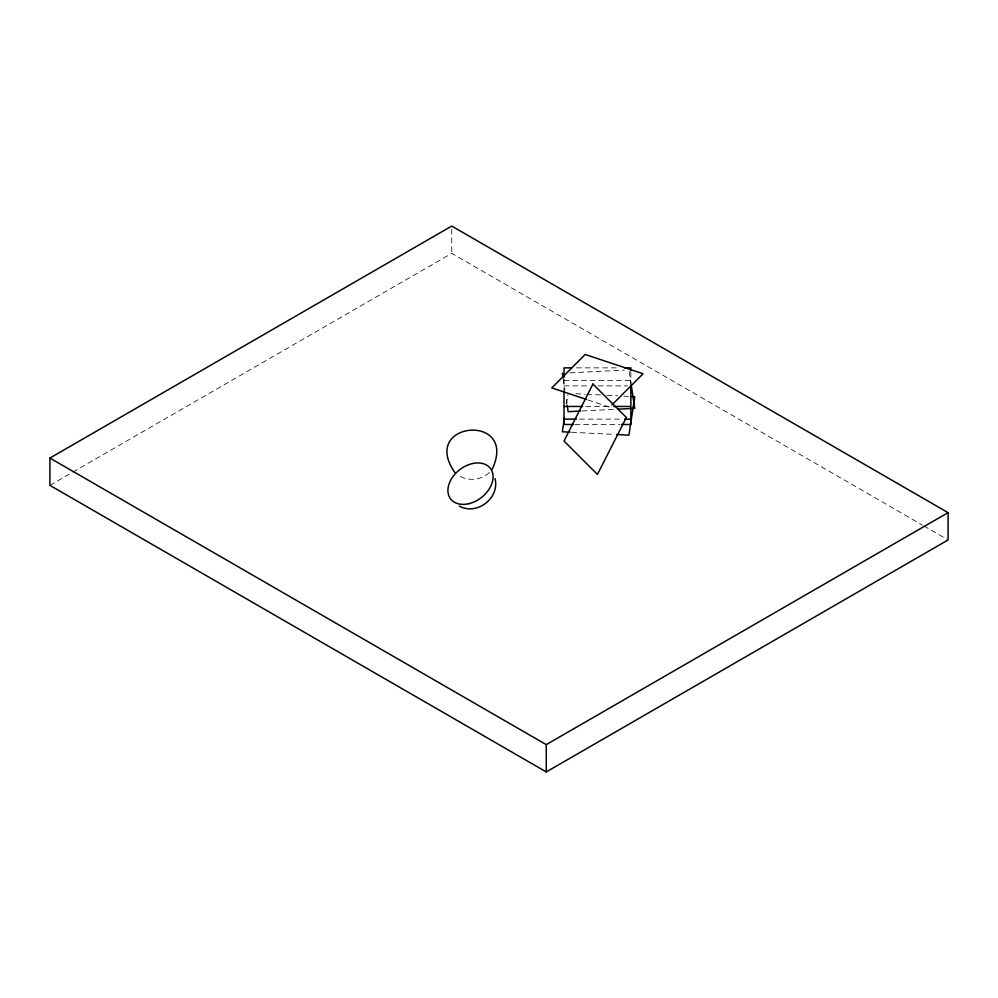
<?xml version="1.0" encoding="UTF-8"?>
<svg xmlns="http://www.w3.org/2000/svg" width="998" height="998" viewBox="0 0 998 998"><rect width="100%" height="100%" fill="white"/><g stroke="black" fill="none" stroke-linecap="round" stroke-linejoin="round"><path stroke-width="0.75" stroke-dasharray="4.99 3.74" d="M566.527 404.103L567.924 394.871M489.307 472.503C481.098 480.475 467.351 481.647 458.007 475.011M49.9 485.352L71.469 472.902M72.829 472.116L451.732 253.367L922.476 525.148M570.07 372.84L624.286 370.096M582.096 410.976L614.618 409.33M576.445 367.863L616.864 367.863M564.007 380.525L630.861 380.525M564.007 385.889L588.882 385.889M598.201 385.889L627.742 385.889M585.764 406.46L610.639 406.46M579.551 419.123L623.076 419.123M574.885 424.487L619.97 424.487M575.896 393.723L585.19 394.198M586.749 394.272L600.684 394.971M606.884 395.295L617.725 395.832M623.912 396.156L628.565 396.381M571.617 432.259L614.993 434.442M587.947 399.961L609.666 407.196M923.824 525.921L946.753 539.157M629.164 371.406L631.023 383.706M563.259 379.377L564.893 390.143M566.29 399.375L566.989 403.99M630.861 372.491L630.861 383.619M564.007 378.666L564.007 391.016M451.732 229.103L451.732 253.367"/><path stroke-width="1.5" d="M564.431 417.937L562.336 431.785L570.07 432.171M492.139 469.334C519.035 412.498 418.736 420.906 454.851 472.503M611.824 405.038L643.086 373.763L585.19 354.465L551.769 387.898L586.5 399.474M49.9 458.057L451.732 226.072L948.1 512.648L948.1 539.943L546.268 771.928L49.9 485.352L49.9 458.057L546.268 744.633L948.1 512.648M580.549 411.051L568.161 411.675L567.226 405.525M617.725 409.18L634.753 408.319L631.26 385.24M571.779 367.863L564.007 367.863L564.007 377.132M624.636 367.863L630.861 367.863L630.861 370.957M564.007 406.46L582.657 406.46M613.758 406.46L630.861 406.46L630.861 384.841M564.007 419.123L576.445 419.123M624.636 419.123L630.861 419.123M573.326 424.487L564.007 424.487L564.007 391.016M621.529 424.487L630.861 424.487L630.861 407.508M631.659 396.543L634.753 396.693L628.927 435.153L616.539 434.529M459.342 506.111C476.882 515.816 499.936 498.102 495.058 478.641M562.336 373.227L563.034 377.843M546.268 744.633L546.268 771.928M592.949 384.08L564.007 441.004L597.428 474.424L626.382 417.501L592.949 384.08M468.985 503.653A25.075 17.652 -37.6 0 0 490.767 468.935A25.075 17.652 -37.6 0 0 451.72 478.404A25.075 17.652 -37.6 0 0 468.985 503.653"/></g></svg>
